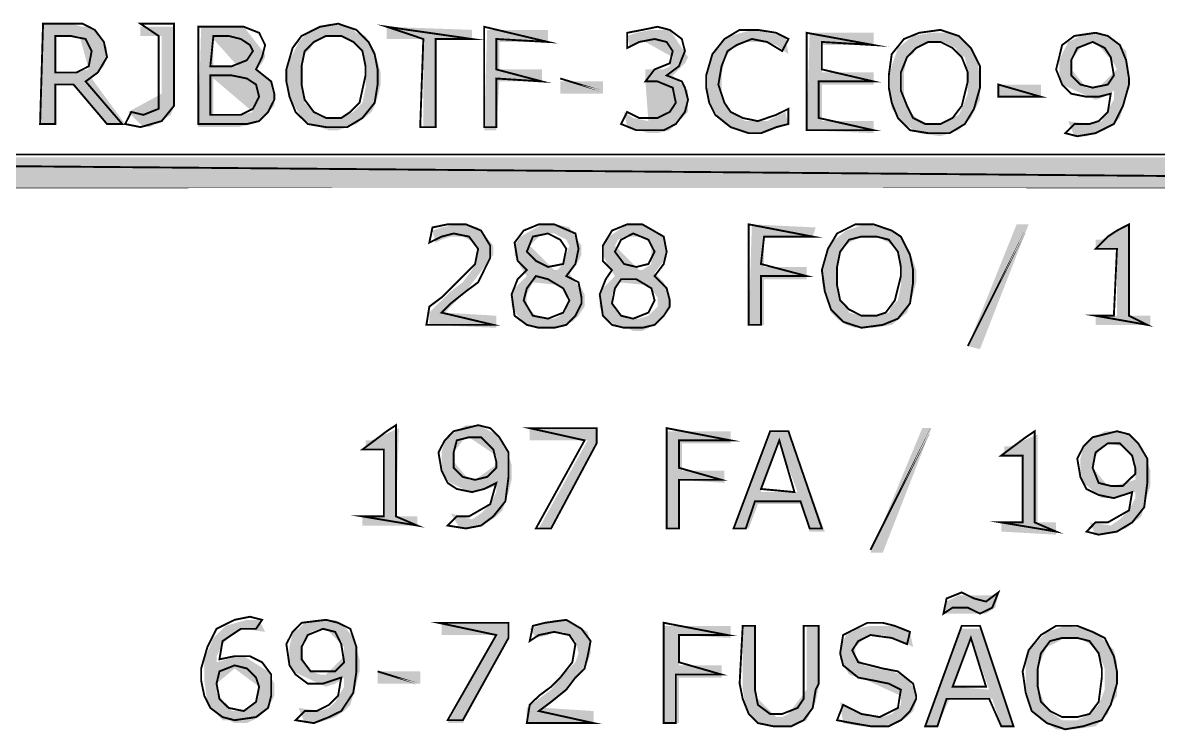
# Model space of a CAD drawing. Header units: millimetres. Extents: x 688550 to 690417, y 7458888 to 7459543.
# Drawn here: x 690161.49 to 690189.15, y 7459316.99 to 7459334.23 of the extents above; entities that cross this region are included whole.
import ezdxf

# ---------------------------------------------------------------- set-up
doc = ezdxf.new("R2010")
doc.units = ezdxf.units.MM
doc.header["$LTSCALE"] = 3
doc.header["$MEASUREMENT"] = 0
doc.layers.add('H', color=7, linetype='Continuous')
doc.layers.add('P', color=7, linetype='Continuous')

msp = doc.modelspace()

# ---------------------------------------------------------------- hatches: boundary and pattern name
at = {"layer": 'H', "linetype": 'Continuous'}
for points in [[(690163.548, 7459331.762), (690162.733, 7459332.724), (690162.288, 7459332.724), (690162.288, 7459333.018), (690162.658, 7459333.018), (690163.103, 7459333.093), (690162.88, 7459333.908), (690162.658, 7459333.908), (690162.288, 7459333.908), (690162.288, 7459333.018), (690162.288, 7459332.724), (690162.288, 7459331.762), (690161.918, 7459331.762), (690161.99, 7459334.206), (690162.658, 7459334.206), (690162.952, 7459334.131), (690163.103, 7459334.131), (690163.325, 7459333.984), (690163.548, 7459333.614), (690163.548, 7459333.392), (690163.472, 7459333.169), (690163.174, 7459332.871), (690163.989, 7459331.762), (690163.548, 7459331.762)], [(690164.434, 7459331.686), (690164.065, 7459332.056), (690164.879, 7459332.501), (690164.879, 7459333.908), (690164.363, 7459333.908), (690164.363, 7459334.131), (690165.178, 7459334.131), (690165.178, 7459332.354), (690165.178, 7459332.203), (690165.102, 7459331.985), (690164.585, 7459331.686), (690164.434, 7459331.686)], [(690166.656, 7459331.686), (690165.77, 7459331.686), (690165.841, 7459334.131), (690166.139, 7459333.833), (690166.139, 7459333.169), (690166.732, 7459333.169), (690166.139, 7459333.833), (690165.841, 7459334.131), (690166.656, 7459334.131), (690166.879, 7459334.131), (690167.399, 7459333.463), (690167.399, 7459333.392), (690167.324, 7459333.24), (690167.177, 7459333.093), (690167.399, 7459332.946), (690167.546, 7459332.799), (690167.622, 7459332.577), (690167.622, 7459332.203), (690167.399, 7459331.985), (690167.101, 7459331.762), (690166.732, 7459331.686), (690166.807, 7459331.985), (690167.101, 7459332.056), (690166.139, 7459332.871), (690166.139, 7459331.985), (690166.807, 7459331.985), (690166.732, 7459331.686), (690166.656, 7459331.686)], [(690168.953, 7459331.611), (690168.731, 7459331.686), (690168.508, 7459331.762), (690168.286, 7459331.909), (690168.067, 7459332.279), (690167.916, 7459332.724), (690167.916, 7459333.093), (690167.992, 7459333.316), (690168.214, 7459333.761), (690168.508, 7459334.055), (690168.953, 7459334.206), (690169.474, 7459334.131), (690169.252, 7459333.908), (690168.882, 7459333.908), (690168.584, 7459333.761), (690168.508, 7459333.614), (690168.361, 7459333.463), (690168.286, 7459333.169), (690168.286, 7459332.648), (690168.361, 7459332.279), (690168.508, 7459332.132), (690168.584, 7459332.056), (690168.882, 7459331.909), (690169.252, 7459331.909), (690169.546, 7459332.056), (690169.621, 7459332.132), (690169.768, 7459332.279), (690169.844, 7459332.648), (690169.844, 7459333.093), (690169.768, 7459333.463), (690169.697, 7459333.614), (690169.546, 7459333.761), (690169.252, 7459333.908), (690169.474, 7459334.131), (690169.621, 7459333.984), (690169.844, 7459333.908), (690170.066, 7459333.539), (690170.213, 7459333.018), (690170.213, 7459332.724), (690170.138, 7459332.426), (690170.066, 7459332.203), (690169.991, 7459332.056), (690169.621, 7459331.762), (690169.176, 7459331.611), (690168.953, 7459331.611)], [(690171.251, 7459331.686), (690171.251, 7459333.833), (690170.36, 7459333.833), (690170.36, 7459334.131), (690172.435, 7459334.055), (690172.435, 7459333.833), (690171.549, 7459333.833), (690171.549, 7459331.686), (690171.251, 7459331.686)], [(690172.733, 7459331.611), (690172.805, 7459334.055), (690174.287, 7459334.055), (690174.287, 7459333.761), (690173.103, 7459333.761), (690173.103, 7459333.093), (690174.14, 7459333.093), (690174.14, 7459332.799), (690173.103, 7459332.799), (690173.027, 7459331.611), (690172.733, 7459331.611)], [(690176.732, 7459331.539), (690176.509, 7459331.611), (690176.215, 7459331.686), (690176.14, 7459332.056), (690176.362, 7459331.909), (690176.732, 7459331.833), (690176.66, 7459332.799), (690176.66, 7459333.093), (690176.954, 7459333.093), (690177.106, 7459333.093), (690177.253, 7459333.169), (690177.324, 7459333.392), (690176.66, 7459333.761), (690176.438, 7459333.761), (690176.287, 7459333.614), (690176.215, 7459333.908), (690176.438, 7459333.984), (690176.807, 7459334.055), (690176.954, 7459334.055), (690177.106, 7459334.055), (690177.253, 7459334.055), (690177.698, 7459333.392), (690177.622, 7459333.24), (690177.475, 7459333.093), (690177.324, 7459332.946), (690177.698, 7459332.577), (690177.698, 7459332.279), (690177.698, 7459332.056), (690177.253, 7459331.611), (690176.954, 7459331.539), (690176.732, 7459331.539)], [(690179.176, 7459331.539), (690178.954, 7459331.611), (690178.584, 7459331.762), (690178.29, 7459332.132), (690178.214, 7459332.354), (690178.139, 7459332.648), (690178.139, 7459332.799), (690178.214, 7459333.24), (690178.29, 7459333.463), (690178.437, 7459333.686), (690178.735, 7459333.908), (690179.252, 7459334.055), (690179.474, 7459334.055), (690179.621, 7459333.984), (690180.067, 7459333.908), (690180.142, 7459333.463), (690179.844, 7459333.686), (690179.474, 7459333.761), (690179.252, 7459333.761), (690179.105, 7459333.761), (690178.954, 7459333.686), (690178.807, 7459333.614), (690178.66, 7459333.463), (690178.584, 7459333.316), (690178.513, 7459332.946), (690178.513, 7459332.648), (690178.513, 7459332.426), (690178.66, 7459332.132), (690178.954, 7459331.909), (690179.105, 7459331.833), (690179.252, 7459331.833), (690179.474, 7459331.833), (690179.621, 7459331.833), (690180.067, 7459332.056), (690180.142, 7459331.762), (690179.55, 7459331.539), (690179.176, 7459331.539)], [(690182.217, 7459331.539), (690180.587, 7459331.611), (690180.659, 7459333.984), (690182.217, 7459333.984), (690182.217, 7459333.686), (690180.957, 7459333.686), (690180.957, 7459333.018), (690182.217, 7459333.018), (690182.217, 7459332.724), (690180.957, 7459332.724), (690180.957, 7459331.833), (690182.217, 7459331.833), (690182.217, 7459331.539)], [(690183.847, 7459331.464), (690183.326, 7459331.539), (690182.956, 7459331.762), (690182.658, 7459332.132), (690182.587, 7459332.648), (690182.587, 7459332.724), (690182.587, 7459332.871), (690182.658, 7459333.169), (690182.734, 7459333.392), (690182.809, 7459333.614), (690183.179, 7459333.908), (690183.624, 7459333.984), (690183.847, 7459333.984), (690183.918, 7459333.761), (690183.548, 7459333.761), (690183.254, 7459333.614), (690183.179, 7459333.463), (690183.032, 7459333.392), (690182.956, 7459333.018), (690182.956, 7459332.501), (690183.032, 7459332.132), (690183.103, 7459332.056), (690183.254, 7459331.909), (690183.548, 7459331.762), (690183.918, 7459331.762), (690184.141, 7459331.909), (690184.288, 7459331.985), (690184.363, 7459332.132), (690184.51, 7459332.501), (690184.51, 7459332.724), (690184.51, 7459333.018), (690184.439, 7459333.392), (690184.288, 7459333.463), (690184.216, 7459333.614), (690183.918, 7459333.761), (690183.847, 7459333.984), (690184.069, 7459333.984), (690184.288, 7459333.908), (690184.439, 7459333.761), (690184.733, 7459333.392), (690184.808, 7459332.871), (690184.808, 7459332.577), (690184.808, 7459332.354), (690184.586, 7459331.909), (690184.288, 7459331.611), (690184.069, 7459331.539), (690183.847, 7459331.464)], [(690187.4, 7459331.464), (690187.253, 7459331.464), (690187.106, 7459331.464), (690186.955, 7459331.833), (690187.475, 7459331.762), (690187.774, 7459331.833), (690187.845, 7459331.985), (690188.068, 7459332.354), (690188.068, 7459332.577), (690187.845, 7459332.426), (690187.622, 7459332.354), (690186.808, 7459332.724), (690186.736, 7459333.018), (690186.736, 7459333.316), (690186.883, 7459333.614), (690186.955, 7459333.761), (690187.106, 7459333.833), (690187.4, 7459333.984), (690187.698, 7459333.984), (690187.622, 7459333.761), (690187.475, 7459333.761), (690187.253, 7459333.614), (690187.03, 7459333.316), (690187.03, 7459333.093), (690187.4, 7459332.648), (690187.475, 7459332.648), (690187.698, 7459332.648), (690188.143, 7459333.093), (690188.068, 7459333.24), (690187.622, 7459333.761), (690187.698, 7459333.984), (690187.845, 7459333.908), (690188.068, 7459333.833), (690188.366, 7459333.539), (690188.437, 7459333.018), (690188.437, 7459332.724), (690188.366, 7459332.426), (690188.215, 7459331.909), (690188.068, 7459331.762), (690187.845, 7459331.611), (690187.622, 7459331.539), (690187.4, 7459331.464)], [(690174.586, 7459332.501), (690174.586, 7459332.799), (690175.623, 7459332.799), (690175.623, 7459332.501), (690174.586, 7459332.501)], [(690185.254, 7459332.426), (690185.254, 7459332.724), (690186.291, 7459332.724), (690186.291, 7459332.426), (690185.254, 7459332.426)], [(690223.852, 7459330.204), (690127.688, 7459330.947), (690223.852, 7459330.947), (690223.852, 7459330.204)], [(690127.688, 7459330.204), (690127.688, 7459330.947), (690223.852, 7459330.204), (690127.688, 7459330.204)], [(690173.027, 7459326.798), (690171.398, 7459326.869), (690171.398, 7459327.167), (690171.62, 7459327.39), (690171.772, 7459327.537), (690171.919, 7459327.684), (690172.213, 7459327.906), (690172.435, 7459328.205), (690172.511, 7459328.352), (690172.586, 7459328.574), (690172.511, 7459328.872), (690172.213, 7459329.019), (690172.066, 7459329.019), (690171.919, 7459329.019), (690171.696, 7459328.944), (690171.549, 7459328.872), (690171.473, 7459329.166), (690171.696, 7459329.242), (690172.066, 7459329.318), (690172.288, 7459329.318), (690172.586, 7459329.242), (690172.956, 7459328.797), (690172.956, 7459328.574), (690172.288, 7459327.684), (690172.141, 7459327.537), (690171.772, 7459327.167), (690173.027, 7459327.092), (690173.027, 7459326.798)], [(690174.065, 7459326.798), (690173.771, 7459326.869), (690173.548, 7459327.092), (690173.401, 7459327.314), (690173.401, 7459327.612), (690173.473, 7459327.759), (690173.771, 7459328.058), (690173.918, 7459327.906), (690173.771, 7459327.612), (690173.771, 7459327.39), (690173.842, 7459327.243), (690173.993, 7459327.092), (690174.14, 7459327.02), (690174.439, 7459327.02), (690174.586, 7459327.092), (690174.808, 7459327.39), (690174.808, 7459327.537), (690174.586, 7459327.835), (690173.918, 7459327.906), (690173.771, 7459328.058), (690173.62, 7459328.28), (690173.473, 7459328.574), (690173.473, 7459328.797), (690173.62, 7459329.019), (690174.14, 7459329.318), (690174.51, 7459329.318), (690174.808, 7459329.242), (690174.955, 7459329.019), (690175.102, 7459328.797), (690175.102, 7459328.574), (690175.031, 7459328.427), (690174.808, 7459328.129), (690174.657, 7459328.352), (690174.808, 7459328.797), (690174.733, 7459328.944), (690174.439, 7459329.095), (690174.216, 7459329.095), (690174.065, 7459329.019), (690173.842, 7459328.797), (690174.439, 7459328.205), (690174.51, 7459328.205), (690174.657, 7459328.352), (690174.808, 7459328.129), (690174.955, 7459327.906), (690175.102, 7459327.759), (690175.178, 7459327.612), (690175.178, 7459327.314), (690175.031, 7459327.092), (690174.88, 7459326.945), (690174.439, 7459326.798), (690174.065, 7459326.798)], [(690176.362, 7459326.722), (690176.215, 7459326.798), (690175.917, 7459326.869), (690175.623, 7459327.092), (690175.547, 7459327.314), (690175.547, 7459327.612), (690175.623, 7459327.759), (690175.917, 7459328.058), (690175.993, 7459327.906), (690175.846, 7459327.612), (690175.846, 7459327.39), (690175.917, 7459327.243), (690176.068, 7459327.092), (690176.287, 7459327.02), (690176.509, 7459327.02), (690176.732, 7459327.092), (690176.954, 7459327.314), (690176.954, 7459327.537), (690176.732, 7459327.835), (690175.993, 7459327.906), (690175.917, 7459328.058), (690175.77, 7459328.28), (690175.623, 7459328.574), (690175.623, 7459328.797), (690175.77, 7459329.019), (690175.993, 7459329.166), (690176.215, 7459329.318), (690176.438, 7459329.318), (690176.585, 7459329.318), (690176.883, 7459329.166), (690177.106, 7459329.019), (690177.177, 7459328.797), (690177.177, 7459328.574), (690177.106, 7459328.427), (690176.883, 7459328.129), (690176.807, 7459328.352), (690176.807, 7459328.872), (690176.509, 7459329.019), (690176.287, 7459329.019), (690176.14, 7459329.019), (690175.993, 7459328.944), (690175.917, 7459328.797), (690176.509, 7459328.205), (690176.585, 7459328.205), (690176.807, 7459328.352), (690176.883, 7459328.129), (690177.106, 7459327.906), (690177.177, 7459327.759), (690177.253, 7459327.612), (690177.253, 7459327.314), (690177.106, 7459327.092), (690176.883, 7459326.869), (690176.585, 7459326.722), (690176.362, 7459326.722)], [(690179.55, 7459326.869), (690179.176, 7459326.869), (690179.252, 7459329.318), (690180.806, 7459329.242), (690180.734, 7459329.019), (690179.55, 7459329.019), (690179.55, 7459328.28), (690180.587, 7459328.28), (690180.587, 7459327.982), (690179.55, 7459327.982), (690179.55, 7459326.869)], [(690181.994, 7459326.798), (690181.772, 7459326.798), (690181.549, 7459326.869), (690181.327, 7459327.02), (690181.18, 7459327.167), (690181.104, 7459327.39), (690180.957, 7459327.906), (690180.957, 7459328.205), (690181.028, 7459328.427), (690181.104, 7459328.721), (690181.18, 7459328.872), (690181.549, 7459329.166), (690181.994, 7459329.318), (690182.511, 7459329.242), (690182.658, 7459329.166), (690182.587, 7459328.872), (690182.288, 7459329.019), (690181.919, 7459329.019), (690181.621, 7459328.872), (690181.549, 7459328.797), (690181.402, 7459328.65), (690181.327, 7459328.28), (690181.327, 7459327.835), (690181.402, 7459327.465), (690181.549, 7459327.314), (690181.621, 7459327.167), (690181.919, 7459327.092), (690182.288, 7459327.092), (690182.587, 7459327.167), (690182.658, 7459327.314), (690182.809, 7459327.465), (690182.881, 7459327.835), (690182.881, 7459328.058), (690182.881, 7459328.28), (690182.809, 7459328.65), (690182.587, 7459328.872), (690182.658, 7459329.166), (690182.881, 7459329.019), (690183.103, 7459328.65), (690183.179, 7459328.427), (690183.254, 7459328.205), (690183.254, 7459327.906), (690183.179, 7459327.612), (690183.103, 7459327.39), (690183.032, 7459327.167), (690182.658, 7459326.869), (690182.217, 7459326.798), (690181.994, 7459326.798)], [(690184.808, 7459326.277), (690184.51, 7459326.352), (690185.699, 7459329.318), (690185.993, 7459329.318), (690184.808, 7459326.277)], [(690188.958, 7459326.869), (690187.622, 7459326.869), (690187.622, 7459327.092), (690188.143, 7459327.092), (690188.143, 7459328.721), (690187.622, 7459328.721), (690187.622, 7459328.944), (690187.774, 7459328.944), (690188.437, 7459329.318), (690188.437, 7459327.092), (690188.958, 7459327.092), (690188.958, 7459326.869)], [(690171.104, 7459321.98), (690169.768, 7459321.98), (690169.768, 7459322.203), (690170.289, 7459322.203), (690170.289, 7459323.832), (690169.844, 7459323.832), (690169.844, 7459324.055), (690169.991, 7459324.055), (690170.659, 7459324.353), (690170.583, 7459322.203), (690171.104, 7459322.203), (690171.104, 7459321.98)], [(690172.141, 7459321.909), (690171.919, 7459322.278), (690172.435, 7459322.131), (690172.658, 7459322.278), (690172.88, 7459322.501), (690173.027, 7459322.795), (690173.027, 7459322.946), (690172.805, 7459322.871), (690172.364, 7459322.795), (690171.772, 7459323.093), (690171.696, 7459323.463), (690171.696, 7459323.761), (690171.772, 7459324.055), (690171.919, 7459324.202), (690172.066, 7459324.278), (690172.288, 7459324.425), (690172.364, 7459324.131), (690172.213, 7459324.055), (690171.99, 7459323.761), (690171.99, 7459323.538), (690172.364, 7459323.093), (690172.511, 7459323.093), (690173.027, 7459323.463), (690173.027, 7459323.685), (690172.364, 7459324.131), (690172.288, 7459324.425), (690172.586, 7459324.425), (690172.733, 7459324.353), (690172.88, 7459324.278), (690173.027, 7459324.202), (690173.25, 7459323.908), (690173.401, 7459323.463), (690173.401, 7459323.093), (690173.326, 7459322.795), (690173.179, 7459322.35), (690173.027, 7459322.203), (690172.805, 7459322.056), (690172.288, 7459321.909), (690172.141, 7459321.909)], [(690174.065, 7459321.909), (690175.253, 7459324.055), (690173.842, 7459324.055), (690173.842, 7459324.353), (690175.472, 7459324.353), (690175.472, 7459323.984), (690174.363, 7459321.909), (690174.065, 7459321.909)], [(690177.177, 7459321.909), (690177.177, 7459324.278), (690178.735, 7459324.278), (690178.735, 7459323.984), (690177.547, 7459323.984), (690177.547, 7459323.316), (690178.584, 7459323.316), (690178.584, 7459323.018), (690177.475, 7459323.093), (690177.475, 7459321.909), (690177.177, 7459321.909)], [(690180.659, 7459321.833), (690180.436, 7459322.501), (690180.365, 7459322.795), (690179.92, 7459323.984), (690179.474, 7459322.795), (690180.365, 7459322.795), (690180.436, 7459322.501), (690179.399, 7459322.501), (690179.176, 7459321.909), (690178.807, 7459321.909), (690179.697, 7459324.278), (690180.142, 7459324.278), (690181.028, 7459321.833), (690180.659, 7459321.833)], [(690182.141, 7459321.317), (690183.401, 7459324.353), (690183.624, 7459324.353), (690182.44, 7459321.317), (690182.141, 7459321.317)], [(690186.661, 7459321.758), (690185.325, 7459321.833), (690185.325, 7459322.056), (690185.846, 7459322.056), (690185.846, 7459323.685), (690185.401, 7459323.685), (690185.401, 7459323.908), (690185.548, 7459323.908), (690186.215, 7459324.202), (690186.215, 7459322.056), (690186.661, 7459322.056), (690186.661, 7459321.758)], [(690187.622, 7459321.758), (690187.475, 7459322.056), (690187.992, 7459321.98), (690188.215, 7459322.131), (690188.437, 7459322.35), (690188.588, 7459322.648), (690188.588, 7459322.795), (690188.588, 7459323.093), (690188.588, 7459323.316), (690188.588, 7459323.538), (690188.29, 7459323.908), (690187.921, 7459323.984), (690187.774, 7459323.908), (690187.551, 7459323.538), (690187.551, 7459323.387), (690187.921, 7459322.946), (690188.068, 7459322.946), (690188.588, 7459323.093), (690188.588, 7459322.795), (690188.068, 7459322.648), (690187.921, 7459322.648), (690187.774, 7459322.648), (690187.328, 7459323.018), (690187.253, 7459323.316), (690187.253, 7459323.61), (690187.328, 7459323.908), (690187.475, 7459324.055), (690187.622, 7459324.131), (690187.845, 7459324.278), (690188.143, 7459324.278), (690188.29, 7459324.202), (690188.437, 7459324.202), (690188.588, 7459324.055), (690188.807, 7459323.761), (690188.958, 7459323.316), (690188.958, 7459323.093), (690188.958, 7459322.946), (690188.882, 7459322.724), (690188.735, 7459322.203), (690188.366, 7459321.909), (690187.845, 7459321.758), (690187.622, 7459321.758)], [(690183.918, 7459319.834), (690183.994, 7459320.128), (690184.141, 7459320.204), (690184.288, 7459320.279), (690185.254, 7459320.279), (690185.178, 7459319.981), (690184.955, 7459319.834), (690184.141, 7459319.834), (690183.918, 7459319.834)], [(690166.656, 7459317.167), (690166.509, 7459317.238), (690166.362, 7459317.238), (690166.215, 7459317.39), (690166.139, 7459317.461), (690165.992, 7459317.684), (690165.917, 7459318.204), (690165.917, 7459318.498), (690165.917, 7459318.721), (690166.139, 7459319.242), (690166.438, 7459319.536), (690166.954, 7459319.683), (690167.252, 7459319.683), (690167.399, 7459319.389), (690166.879, 7459319.464), (690166.585, 7459319.313), (690166.362, 7459319.091), (690166.215, 7459318.797), (690166.215, 7459318.65), (690166.732, 7459318.797), (690166.879, 7459318.797), (690167.471, 7459318.427), (690167.546, 7459318.276), (690167.622, 7459318.129), (690167.622, 7459317.831), (690167.471, 7459317.537), (690167.252, 7459317.314), (690166.954, 7459317.167), (690166.879, 7459317.461), (690167.03, 7459317.537), (690167.177, 7459317.684), (690167.252, 7459317.906), (690167.252, 7459318.053), (690166.656, 7459318.498), (690166.215, 7459318.129), (690166.215, 7459317.906), (690166.585, 7459317.461), (690166.732, 7459317.461), (690166.879, 7459317.461), (690166.954, 7459317.167), (690166.656, 7459317.167)], [(690168.659, 7459317.167), (690168.508, 7459317.167), (690168.361, 7459317.167), (690168.214, 7459317.537), (690168.731, 7459317.461), (690168.953, 7459317.537), (690169.105, 7459317.684), (690169.323, 7459318.053), (690169.323, 7459318.276), (690169.105, 7459318.129), (690168.882, 7459318.053), (690168.067, 7459318.427), (690167.992, 7459318.721), (690167.992, 7459319.019), (690168.067, 7459319.389), (690168.214, 7459319.464), (690168.361, 7459319.611), (690168.659, 7459319.683), (690168.806, 7459319.683), (690168.882, 7459319.464), (690168.731, 7459319.464), (690168.508, 7459319.389), (690168.286, 7459319.019), (690168.286, 7459318.797), (690168.508, 7459318.427), (690168.731, 7459318.351), (690168.882, 7459318.351), (690169.323, 7459318.797), (690169.323, 7459319.019), (690169.252, 7459319.091), (690168.882, 7459319.464), (690168.806, 7459319.683), (690169.105, 7459319.683), (690169.323, 7459319.536), (690169.546, 7459319.242), (690169.697, 7459318.721), (690169.697, 7459318.427), (690169.621, 7459318.129), (690169.474, 7459317.612), (690169.323, 7459317.461), (690169.105, 7459317.314), (690168.882, 7459317.238), (690168.659, 7459317.167)], [(690171.843, 7459317.167), (690173.027, 7459319.313), (690171.696, 7459319.313), (690171.696, 7459319.611), (690173.326, 7459319.611), (690173.326, 7459319.242), (690172.213, 7459317.167), (690171.843, 7459317.167)], [(690175.4, 7459317.167), (690173.771, 7459317.167), (690173.771, 7459317.537), (690174.065, 7459317.759), (690174.363, 7459317.982), (690174.586, 7459318.276), (690174.808, 7459318.498), (690174.955, 7459318.65), (690175.031, 7459318.868), (690174.955, 7459319.166), (690174.657, 7459319.389), (690174.439, 7459319.389), (690174.287, 7459319.313), (690173.993, 7459319.242), (690173.842, 7459319.464), (690174.065, 7459319.536), (690174.439, 7459319.683), (690174.733, 7459319.683), (690175.031, 7459319.536), (690175.253, 7459319.389), (690175.325, 7459319.091), (690175.325, 7459318.868), (690175.253, 7459318.65), (690174.733, 7459317.982), (690174.586, 7459317.831), (690174.216, 7459317.537), (690175.4, 7459317.461), (690175.4, 7459317.167)], [(690177.106, 7459317.167), (690177.106, 7459319.536), (690178.735, 7459319.536), (690178.735, 7459319.242), (690177.475, 7459319.313), (690177.475, 7459318.574), (690178.513, 7459318.574), (690178.513, 7459318.276), (690177.475, 7459318.276), (690177.475, 7459317.167), (690177.106, 7459317.167)], [(690179.844, 7459317.091), (690179.621, 7459317.091), (690179.327, 7459317.238), (690179.105, 7459317.537), (690179.029, 7459317.982), (690179.029, 7459319.536), (690179.327, 7459319.536), (690179.327, 7459318.053), (690179.327, 7459317.831), (690179.844, 7459317.314), (690179.991, 7459317.314), (690180.142, 7459317.39), (690180.587, 7459317.982), (690180.587, 7459319.536), (690180.881, 7459319.536), (690180.881, 7459318.053), (690180.806, 7459317.684), (690180.659, 7459317.39), (690180.587, 7459317.238), (690180.436, 7459317.167), (690180.067, 7459317.091), (690179.844, 7459317.091)], [(690182.141, 7459317.091), (690181.919, 7459317.091), (690181.474, 7459317.167), (690181.402, 7459317.684), (690181.696, 7459317.461), (690182.141, 7459317.314), (690182.44, 7459317.314), (690182.658, 7459317.39), (690182.881, 7459317.612), (690182.881, 7459317.831), (690182.066, 7459318.204), (690181.843, 7459318.276), (690181.621, 7459318.351), (690181.402, 7459318.721), (690181.402, 7459319.019), (690181.549, 7459319.313), (690181.696, 7459319.389), (690181.772, 7459319.464), (690182.141, 7459319.536), (690182.44, 7459319.536), (690182.658, 7459319.536), (690183.103, 7459319.389), (690183.179, 7459319.019), (690182.881, 7459319.166), (690182.44, 7459319.313), (690182.217, 7459319.313), (690181.994, 7459319.242), (690181.772, 7459319.019), (690181.772, 7459318.797), (690181.994, 7459318.574), (690182.288, 7459318.498), (690182.658, 7459318.427), (690182.881, 7459318.351), (690183.032, 7459318.276), (690183.254, 7459317.906), (690183.254, 7459317.684), (690183.179, 7459317.461), (690183.032, 7459317.314), (690182.809, 7459317.167), (690182.364, 7459317.091), (690182.141, 7459317.091)], [(690185.623, 7459317.091), (690185.325, 7459317.091), (690185.107, 7459317.759), (690185.031, 7459317.982), (690184.586, 7459319.242), (690184.141, 7459318.053), (690185.031, 7459317.982), (690185.107, 7459317.759), (690184.069, 7459317.759), (690183.771, 7459317.091), (690183.473, 7459317.091), (690184.363, 7459319.464), (690184.808, 7459319.464), (690185.623, 7459317.091)], [(690186.883, 7459317.016), (690186.661, 7459317.016), (690186.438, 7459317.167), (690186.291, 7459317.238), (690186.14, 7459317.39), (690185.993, 7459317.612), (690185.921, 7459318.129), (690185.921, 7459318.427), (690185.921, 7459318.65), (690185.993, 7459318.944), (690186.14, 7459319.091), (690186.438, 7459319.389), (690186.883, 7459319.536), (690187.4, 7459319.464), (690187.622, 7459319.389), (690187.475, 7459319.091), (690187.253, 7459319.242), (690186.883, 7459319.242), (690186.585, 7459319.091), (690186.438, 7459319.019), (690186.362, 7459318.868), (690186.215, 7459318.498), (690186.215, 7459318.053), (690186.362, 7459317.684), (690186.438, 7459317.537), (690186.585, 7459317.39), (690186.808, 7459317.238), (690187.177, 7459317.238), (690187.475, 7459317.39), (690187.622, 7459317.537), (690187.698, 7459317.612), (690187.845, 7459317.982), (690187.845, 7459318.276), (690187.845, 7459318.498), (690187.698, 7459318.868), (690187.475, 7459319.091), (690187.622, 7459319.389), (690187.774, 7459319.242), (690188.068, 7459318.944), (690188.143, 7459318.65), (690188.143, 7459318.427), (690188.143, 7459318.053), (690188.143, 7459317.831), (690187.992, 7459317.612), (690187.921, 7459317.39), (690187.622, 7459317.091), (690187.106, 7459317.016), (690186.883, 7459317.016)], [(690171.175, 7459318.129), (690170.138, 7459318.129), (690170.138, 7459318.427), (690171.175, 7459318.427), (690171.175, 7459318.129)]]:
    msp.add_hatch(color=256, dxfattribs=at).paths.add_polyline_path(points)

# ---------------------------------------------------------------- linework, layer by layer
at = {"layer": 'P', "const_width": 0.0462}
for points in [[(690163.918, 7459331.762), (690163.027, 7459332.799), (690163.325, 7459333.018), (690163.548, 7459333.392), (690163.472, 7459333.761), (690163.25, 7459334.055), (690162.952, 7459334.206), (690162.658, 7459334.206), (690161.99, 7459334.206), (690161.918, 7459331.762), (690162.288, 7459331.762), (690162.288, 7459332.724), (690162.733, 7459332.724), (690163.548, 7459331.762), (690163.918, 7459331.762), (690163.918, 7459331.762)], [(690165.178, 7459332.354), (690165.178, 7459334.206), (690164.363, 7459334.206), (690164.804, 7459333.908), (690164.804, 7459332.501), (690164.804, 7459332.132), (690164.434, 7459331.985), (690164.14, 7459332.056), (690163.989, 7459331.762), (690164.363, 7459331.686), (690164.879, 7459331.833), (690165.178, 7459332.203), (690165.178, 7459332.354), (690165.178, 7459332.354)], [(690167.622, 7459332.501), (690167.546, 7459332.799), (690167.177, 7459333.093), (690167.324, 7459333.392), (690167.399, 7459333.686), (690167.252, 7459333.984), (690166.879, 7459334.131), (690166.509, 7459334.131), (690165.77, 7459334.131), (690165.77, 7459331.762), (690166.656, 7459331.762), (690166.954, 7459331.762), (690167.252, 7459331.833), (690167.471, 7459332.056), (690167.622, 7459332.354), (690167.622, 7459332.501), (690167.622, 7459332.501)], [(690169.844, 7459333.833), (690169.621, 7459334.055), (690169.176, 7459334.206), (690168.731, 7459334.131), (690168.286, 7459333.908), (690168.067, 7459333.614), (690167.916, 7459333.093), (690167.916, 7459332.799), (690167.992, 7459332.426), (690168.139, 7459332.056), (690168.437, 7459331.762), (690168.882, 7459331.686), (690169.399, 7459331.686), (690169.768, 7459331.909), (690170.066, 7459332.279), (690170.138, 7459332.724), (690170.138, 7459333.093), (690170.066, 7459333.463), (690169.919, 7459333.761), (690169.844, 7459333.833), (690169.844, 7459333.833)], [(690172.435, 7459333.833), (690170.36, 7459334.131), (690171.251, 7459333.833), (690171.175, 7459331.686), (690171.549, 7459331.686), (690171.549, 7459333.833), (690172.435, 7459333.833), (690172.435, 7459333.833)], [(690174.287, 7459333.761), (690172.733, 7459334.131), (690172.733, 7459331.686), (690173.027, 7459331.686), (690173.027, 7459332.871), (690174.14, 7459332.799), (690173.027, 7459333.093), (690173.027, 7459333.833), (690174.287, 7459333.761), (690174.287, 7459333.761)], [(690177.547, 7459332.799), (690177.177, 7459332.946), (690177.475, 7459333.169), (690177.622, 7459333.539), (690177.547, 7459333.833), (690177.253, 7459334.055), (690176.954, 7459334.131), (690176.585, 7459334.055), (690176.215, 7459333.984), (690176.215, 7459333.614), (690176.509, 7459333.761), (690176.883, 7459333.833), (690177.177, 7459333.761), (690177.324, 7459333.539), (690177.253, 7459333.24), (690176.883, 7459333.093), (690176.66, 7459332.799), (690176.954, 7459332.799), (690177.324, 7459332.648), (690177.4, 7459332.279), (690177.253, 7459332.056), (690176.954, 7459331.909), (690176.509, 7459331.909), (690176.215, 7459332.056), (690176.068, 7459331.762), (690176.438, 7459331.611), (690176.732, 7459331.611), (690177.106, 7459331.611), (690177.4, 7459331.762), (690177.622, 7459332.056), (690177.698, 7459332.354), (690177.622, 7459332.648), (690177.547, 7459332.799), (690177.547, 7459332.799)], [(690163.174, 7459333.539), (690163.103, 7459333.169), (690162.805, 7459333.018), (690162.288, 7459333.018), (690162.288, 7459333.908), (690162.658, 7459333.908), (690163.027, 7459333.833), (690163.174, 7459333.539), (690163.174, 7459333.539), (690163.174, 7459333.539)], [(690167.101, 7459333.539), (690166.954, 7459333.316), (690166.585, 7459333.169), (690166.064, 7459333.169), (690166.139, 7459333.908), (690166.509, 7459333.908), (690166.807, 7459333.833), (690167.03, 7459333.686), (690167.101, 7459333.539), (690167.101, 7459333.539)], [(690169.844, 7459332.946), (690169.697, 7459332.279), (690169.474, 7459332.056), (690169.252, 7459331.909), (690168.882, 7459331.909), (690168.584, 7459332.056), (690168.361, 7459332.354), (690168.286, 7459332.724), (690168.286, 7459333.169), (690168.361, 7459333.539), (690168.584, 7459333.761), (690168.882, 7459333.908), (690169.252, 7459333.908), (690169.546, 7459333.761), (690169.768, 7459333.539), (690169.844, 7459333.169), (690169.844, 7459332.946), (690169.844, 7459332.946)], [(690180.142, 7459331.762), (690180.142, 7459332.132), (690179.844, 7459331.985), (690179.399, 7459331.833), (690179.029, 7459331.909), (690178.735, 7459332.056), (690178.584, 7459332.279), (690178.437, 7459332.724), (690178.513, 7459333.169), (690178.66, 7459333.539), (690178.882, 7459333.686), (690179.252, 7459333.833), (690179.621, 7459333.761), (690179.991, 7459333.539), (690180.142, 7459333.833), (690179.844, 7459333.984), (690179.399, 7459334.055), (690178.954, 7459334.055), (690178.584, 7459333.833), (690178.29, 7459333.463), (690178.139, 7459332.946), (690178.139, 7459332.648), (690178.214, 7459332.279), (690178.361, 7459331.985), (690178.735, 7459331.686), (690179.176, 7459331.539), (690179.474, 7459331.539), (690179.844, 7459331.686), (690180.142, 7459331.762), (690180.142, 7459331.762)], [(690182.217, 7459331.611), (690180.881, 7459331.909), (690180.881, 7459332.799), (690182.217, 7459332.799), (690180.957, 7459333.093), (690180.957, 7459333.761), (690182.217, 7459333.686), (690180.587, 7459333.984), (690180.587, 7459331.611), (690182.217, 7459331.611), (690182.217, 7459331.611)], [(690184.51, 7459333.686), (690184.288, 7459333.908), (690183.847, 7459334.055), (690183.326, 7459333.984), (690182.956, 7459333.833), (690182.658, 7459333.463), (690182.587, 7459332.946), (690182.587, 7459332.648), (690182.658, 7459332.279), (690182.809, 7459331.909), (690183.103, 7459331.611), (690183.548, 7459331.539), (690184.069, 7459331.539), (690184.439, 7459331.762), (690184.661, 7459332.132), (690184.808, 7459332.648), (690184.808, 7459333.169), (690184.586, 7459333.614), (690184.51, 7459333.686), (690184.51, 7459333.686)], [(690188.437, 7459332.871), (690188.366, 7459333.316), (690188.215, 7459333.686), (690187.921, 7459333.908), (690187.622, 7459333.984), (690187.106, 7459333.908), (690186.808, 7459333.686), (690186.736, 7459333.392), (690186.661, 7459333.093), (690186.808, 7459332.724), (690187.03, 7459332.501), (690187.4, 7459332.426), (690187.698, 7459332.426), (690187.992, 7459332.501), (690187.921, 7459332.056), (690187.698, 7459331.833), (690187.475, 7459331.762), (690187.106, 7459331.762), (690186.883, 7459331.539), (690187.177, 7459331.464), (690187.622, 7459331.539), (690188.068, 7459331.762), (690188.29, 7459332.203), (690188.437, 7459332.724), (690188.437, 7459332.871), (690188.437, 7459332.871)], [(690184.51, 7459332.799), (690184.363, 7459332.203), (690184.141, 7459331.909), (690183.847, 7459331.762), (690183.473, 7459331.762), (690183.179, 7459331.909), (690183.032, 7459332.203), (690182.881, 7459332.577), (690182.881, 7459333.018), (690183.032, 7459333.392), (690183.254, 7459333.614), (690183.548, 7459333.761), (690183.847, 7459333.761), (690184.141, 7459333.614), (690184.363, 7459333.392), (690184.51, 7459333.018), (690184.51, 7459332.799), (690184.51, 7459332.799)], [(690188.068, 7459332.946), (690187.921, 7459332.724), (690187.551, 7459332.648), (690187.253, 7459332.724), (690187.03, 7459332.946), (690187.03, 7459333.316), (690187.177, 7459333.614), (690187.551, 7459333.761), (690187.845, 7459333.614), (690187.992, 7459333.392), (690188.068, 7459332.946), (690188.068, 7459332.946)], [(690167.252, 7459332.426), (690167.101, 7459332.132), (690166.807, 7459331.985), (690166.064, 7459331.985), (690166.064, 7459332.946), (690166.585, 7459332.946), (690166.954, 7459332.871), (690167.177, 7459332.724), (690167.252, 7459332.426), (690167.252, 7459332.426)], [(690175.547, 7459332.577), (690174.586, 7459332.871), (690175.547, 7459332.577), (690175.547, 7459332.577)], [(690186.291, 7459332.426), (690185.254, 7459332.724), (690185.254, 7459332.426), (690186.291, 7459332.426), (690186.291, 7459332.426)], [(690223.852, 7459330.204), (690223.852, 7459331.019), (690127.617, 7459331.019), (690223.852, 7459330.204), (690223.852, 7459330.204)], [(690223.852, 7459330.204), (690127.617, 7459331.019), (690127.617, 7459330.204), (690223.852, 7459330.204), (690223.852, 7459330.204)], [(690172.956, 7459326.869), (690171.696, 7459327.167), (690171.919, 7459327.39), (690172.288, 7459327.684), (690172.586, 7459327.906), (690172.733, 7459328.205), (690172.88, 7459328.499), (690172.88, 7459328.797), (690172.658, 7459329.166), (690172.288, 7459329.318), (690171.843, 7459329.318), (690171.473, 7459329.242), (690171.398, 7459328.872), (690171.696, 7459329.019), (690171.99, 7459329.095), (690172.364, 7459329.019), (690172.586, 7459328.721), (690172.511, 7459328.352), (690172.141, 7459327.982), (690171.919, 7459327.759), (690171.696, 7459327.537), (690171.398, 7459327.314), (690171.326, 7459326.869), (690172.956, 7459326.869), (690172.956, 7459326.869)], [(690175.102, 7459327.537), (690175.031, 7459327.906), (690174.733, 7459328.058), (690174.955, 7459328.352), (690175.031, 7459328.721), (690174.955, 7459329.095), (690174.439, 7459329.318), (690174.065, 7459329.318), (690173.695, 7459329.166), (690173.473, 7459328.872), (690173.548, 7459328.427), (690173.771, 7459328.205), (690173.548, 7459327.982), (690173.401, 7459327.612), (690173.473, 7459327.092), (690173.771, 7459326.869), (690174.065, 7459326.798), (690174.439, 7459326.798), (690174.733, 7459326.869), (690174.955, 7459327.092), (690175.102, 7459327.39), (690175.102, 7459327.537), (690175.102, 7459327.537)], [(690177.253, 7459327.465), (690177.177, 7459327.759), (690176.883, 7459328.058), (690177.106, 7459328.352), (690177.177, 7459328.65), (690177.106, 7459329.019), (690176.585, 7459329.318), (690176.215, 7459329.318), (690175.846, 7459329.166), (690175.623, 7459328.797), (690175.623, 7459328.427), (690175.846, 7459328.205), (690175.694, 7459327.982), (690175.547, 7459327.612), (690175.623, 7459327.092), (690175.846, 7459326.869), (690176.14, 7459326.798), (690176.585, 7459326.798), (690176.883, 7459326.869), (690177.106, 7459327.092), (690177.253, 7459327.314), (690177.253, 7459327.465), (690177.253, 7459327.465)], [(690180.734, 7459329.019), (690179.176, 7459329.318), (690179.176, 7459326.869), (690179.474, 7459326.869), (690179.474, 7459328.058), (690180.587, 7459328.058), (690179.474, 7459328.352), (690179.55, 7459329.019), (690180.734, 7459329.019), (690180.734, 7459329.019)], [(690182.881, 7459329.019), (690182.658, 7459329.166), (690182.217, 7459329.318), (690181.772, 7459329.318), (690181.327, 7459329.095), (690181.104, 7459328.721), (690180.957, 7459328.205), (690181.028, 7459327.684), (690181.18, 7459327.243), (690181.474, 7459326.945), (690181.919, 7459326.798), (690182.44, 7459326.869), (690182.809, 7459327.02), (690183.103, 7459327.39), (690183.179, 7459327.906), (690183.179, 7459328.205), (690183.103, 7459328.574), (690182.956, 7459328.872), (690182.881, 7459329.019), (690182.881, 7459329.019)], [(690185.993, 7459329.318), (690184.51, 7459326.352), (690185.993, 7459329.318), (690185.993, 7459329.318)], [(690188.882, 7459326.869), (690188.437, 7459327.092), (690188.437, 7459329.318), (690188.143, 7459329.166), (690187.921, 7459329.019), (690187.622, 7459328.721), (690188.143, 7459328.721), (690188.068, 7459327.092), (690187.622, 7459327.092), (690188.882, 7459326.869), (690188.882, 7459326.869)], [(690174.733, 7459328.721), (690174.657, 7459328.352), (690174.287, 7459328.28), (690173.993, 7459328.427), (690173.771, 7459328.65), (690173.918, 7459329.019), (690174.287, 7459329.095), (690174.586, 7459328.944), (690174.733, 7459328.721), (690174.733, 7459328.721)], [(690176.883, 7459328.65), (690176.732, 7459328.352), (690176.438, 7459328.28), (690176.14, 7459328.352), (690175.917, 7459328.65), (690176.068, 7459328.944), (690176.362, 7459329.095), (690176.732, 7459328.944), (690176.883, 7459328.65), (690176.883, 7459328.65)], [(690182.881, 7459328.058), (690182.734, 7459327.465), (690182.511, 7459327.167), (690182.288, 7459327.092), (690181.919, 7459327.092), (690181.621, 7459327.243), (690181.402, 7459327.465), (690181.327, 7459327.835), (690181.327, 7459328.28), (690181.402, 7459328.65), (690181.621, 7459328.944), (690181.919, 7459329.019), (690182.288, 7459329.019), (690182.587, 7459328.944), (690182.809, 7459328.65), (690182.881, 7459328.28), (690182.881, 7459328.058), (690182.881, 7459328.058)], [(690174.808, 7459327.465), (690174.657, 7459327.167), (690174.287, 7459327.02), (690173.918, 7459327.092), (690173.695, 7459327.465), (690173.771, 7459327.759), (690173.993, 7459328.058), (690174.287, 7459327.982), (690174.657, 7459327.759), (690174.808, 7459327.465), (690174.808, 7459327.465)], [(690176.883, 7459327.465), (690176.732, 7459327.167), (690176.362, 7459327.02), (690176.068, 7459327.092), (690175.846, 7459327.39), (690175.917, 7459327.759), (690176.068, 7459327.982), (690176.438, 7459327.982), (690176.807, 7459327.759), (690176.883, 7459327.465), (690176.883, 7459327.465)], [(690171.104, 7459321.98), (690170.583, 7459322.203), (690170.583, 7459324.425), (690170.36, 7459324.278), (690170.066, 7459324.055), (690169.768, 7459323.832), (690170.289, 7459323.832), (690170.289, 7459322.203), (690169.768, 7459322.203), (690171.104, 7459321.98), (690171.104, 7459321.98)], [(690173.326, 7459323.316), (690173.326, 7459323.761), (690173.103, 7459324.131), (690172.88, 7459324.353), (690172.586, 7459324.425), (690171.99, 7459324.278), (690171.772, 7459324.055), (690171.62, 7459323.761), (690171.696, 7459323.316), (690171.843, 7459323.018), (690172.066, 7459322.871), (690172.435, 7459322.795), (690172.733, 7459322.871), (690173.027, 7459323.018), (690172.88, 7459322.501), (690172.364, 7459322.203), (690172.066, 7459322.203), (690171.843, 7459321.98), (690172.288, 7459321.909), (690172.658, 7459321.98), (690172.956, 7459322.203), (690173.25, 7459322.572), (690173.326, 7459323.165), (690173.326, 7459323.316), (690173.326, 7459323.316)], [(690173.027, 7459323.387), (690172.805, 7459323.165), (690172.511, 7459323.093), (690172.213, 7459323.165), (690171.99, 7459323.387), (690171.99, 7459323.761), (690172.066, 7459324.055), (690172.364, 7459324.131), (690172.658, 7459324.131), (690172.956, 7459323.832), (690173.027, 7459323.538), (690173.027, 7459323.387), (690173.027, 7459323.387)], [(690175.472, 7459323.984), (690175.472, 7459324.353), (690173.842, 7459324.353), (690175.178, 7459324.055), (690173.993, 7459321.909), (690174.363, 7459321.909), (690175.472, 7459323.984), (690175.472, 7459323.984)], [(690178.735, 7459324.055), (690177.177, 7459324.353), (690177.177, 7459321.909), (690177.475, 7459321.909), (690177.475, 7459323.093), (690178.513, 7459323.093), (690177.475, 7459323.387), (690177.475, 7459324.055), (690178.735, 7459324.055), (690178.735, 7459324.055)], [(690180.957, 7459321.909), (690180.142, 7459324.278), (690179.697, 7459324.278), (690178.807, 7459321.909), (690179.105, 7459321.909), (690179.327, 7459322.572), (690180.436, 7459322.572), (690180.659, 7459321.909), (690180.957, 7459321.909), (690180.957, 7459321.909)], [(690183.624, 7459324.353), (690182.141, 7459321.388), (690183.624, 7459324.353), (690183.624, 7459324.353)], [(690186.661, 7459321.833), (690186.14, 7459322.056), (690186.14, 7459324.278), (690185.921, 7459324.131), (690185.623, 7459323.908), (690185.325, 7459323.685), (690185.846, 7459323.685), (690185.846, 7459322.056), (690185.325, 7459322.056), (690186.661, 7459321.833), (690186.661, 7459321.833)], [(690188.882, 7459323.165), (690188.882, 7459323.61), (690188.66, 7459323.984), (690188.437, 7459324.202), (690188.143, 7459324.278), (690187.551, 7459324.131), (690187.328, 7459323.908), (690187.177, 7459323.61), (690187.253, 7459323.165), (690187.4, 7459322.871), (690187.698, 7459322.724), (690188.068, 7459322.648), (690188.513, 7459322.795), (690188.437, 7459322.35), (690187.921, 7459322.056), (690187.622, 7459322.056), (690187.4, 7459321.833), (690187.698, 7459321.758), (690188.143, 7459321.833), (690188.513, 7459322.056), (690188.807, 7459322.425), (690188.882, 7459323.018), (690188.882, 7459323.165), (690188.882, 7459323.165)], [(690180.289, 7459322.795), (690179.474, 7459322.871), (690179.92, 7459324.055), (690180.289, 7459322.795), (690180.289, 7459322.795)], [(690188.588, 7459323.24), (690188.29, 7459322.946), (690187.992, 7459322.946), (690187.698, 7459323.018), (690187.551, 7459323.387), (690187.622, 7459323.761), (690187.921, 7459323.984), (690188.215, 7459323.984), (690188.513, 7459323.685), (690188.588, 7459323.387), (690188.588, 7459323.24), (690188.588, 7459323.24)], [(690185.254, 7459320.351), (690184.955, 7459320.128), (690184.661, 7459320.204), (690184.363, 7459320.351), (690183.994, 7459320.204), (690183.918, 7459319.834), (690184.141, 7459319.981), (690184.51, 7459319.981), (690184.808, 7459319.834), (690185.107, 7459319.981), (690185.254, 7459320.351), (690185.254, 7459320.351)], [(690167.546, 7459318.053), (690167.546, 7459318.351), (690167.324, 7459318.65), (690167.03, 7459318.797), (690166.656, 7459318.797), (690166.286, 7459318.721), (690166.362, 7459319.166), (690166.807, 7459319.464), (690167.177, 7459319.464), (690167.324, 7459319.683), (690167.03, 7459319.758), (690166.656, 7459319.683), (690166.215, 7459319.464), (690165.992, 7459319.019), (690165.841, 7459318.498), (690165.841, 7459318.204), (690165.917, 7459317.831), (690166.064, 7459317.537), (690166.362, 7459317.314), (690166.656, 7459317.238), (690167.177, 7459317.314), (690167.471, 7459317.537), (690167.546, 7459317.831), (690167.546, 7459318.053), (690167.546, 7459318.053)], [(690169.621, 7459318.574), (690169.621, 7459319.019), (690169.474, 7459319.464), (690169.176, 7459319.611), (690168.882, 7459319.683), (690168.286, 7459319.611), (690168.067, 7459319.389), (690167.916, 7459319.091), (690167.992, 7459318.574), (690168.139, 7459318.351), (690168.437, 7459318.129), (690168.806, 7459318.129), (690169.252, 7459318.276), (690169.176, 7459317.831), (690168.953, 7459317.612), (690168.659, 7459317.461), (690168.361, 7459317.461), (690168.139, 7459317.238), (690168.584, 7459317.167), (690168.953, 7459317.314), (690169.252, 7459317.461), (690169.546, 7459317.906), (690169.621, 7459318.427), (690169.621, 7459318.574), (690169.621, 7459318.574)], [(690169.323, 7459318.65), (690169.105, 7459318.427), (690168.806, 7459318.427), (690168.508, 7459318.427), (690168.286, 7459318.721), (690168.286, 7459319.019), (690168.437, 7459319.313), (690168.806, 7459319.464), (690169.105, 7459319.389), (690169.252, 7459319.091), (690169.323, 7459318.65), (690169.323, 7459318.65)], [(690173.326, 7459319.242), (690173.326, 7459319.611), (690171.62, 7459319.611), (690173.027, 7459319.313), (690171.843, 7459317.238), (690172.213, 7459317.238), (690173.326, 7459319.242), (690173.326, 7459319.242)], [(690175.4, 7459317.167), (690174.065, 7459317.461), (690174.363, 7459317.684), (690174.733, 7459317.982), (690174.955, 7459318.276), (690175.178, 7459318.498), (690175.253, 7459318.797), (690175.325, 7459319.166), (690175.102, 7459319.464), (690174.733, 7459319.683), (690174.216, 7459319.611), (690173.918, 7459319.536), (690173.842, 7459319.166), (690174.065, 7459319.313), (690174.439, 7459319.389), (690174.808, 7459319.313), (690174.955, 7459319.091), (690174.88, 7459318.65), (690174.586, 7459318.276), (690174.363, 7459318.053), (690174.065, 7459317.831), (690173.842, 7459317.612), (690173.771, 7459317.167), (690175.4, 7459317.167), (690175.4, 7459317.167)], [(690178.66, 7459319.313), (690177.106, 7459319.611), (690177.106, 7459317.167), (690177.4, 7459317.167), (690177.4, 7459318.351), (690178.513, 7459318.351), (690177.475, 7459318.65), (690177.475, 7459319.313), (690178.66, 7459319.313), (690178.66, 7459319.313)], [(690180.881, 7459318.129), (690180.881, 7459319.536), (690180.512, 7459319.536), (690180.512, 7459318.053), (690180.512, 7459317.759), (690180.365, 7459317.537), (690179.991, 7459317.39), (690179.697, 7459317.39), (690179.399, 7459317.612), (690179.327, 7459317.982), (690179.327, 7459319.536), (690179.029, 7459319.536), (690178.954, 7459318.129), (690179.029, 7459317.759), (690179.176, 7459317.39), (690179.399, 7459317.167), (690179.773, 7459317.091), (690180.214, 7459317.091), (690180.512, 7459317.238), (690180.734, 7459317.537), (690180.806, 7459317.982), (690180.881, 7459318.129), (690180.881, 7459318.129)], [(690183.254, 7459317.831), (690183.179, 7459318.129), (690182.809, 7459318.427), (690182.44, 7459318.498), (690182.141, 7459318.574), (690181.843, 7459318.65), (690181.696, 7459318.944), (690181.843, 7459319.166), (690182.141, 7459319.313), (690182.658, 7459319.242), (690183.032, 7459319.091), (690183.103, 7459319.389), (690182.734, 7459319.536), (690182.44, 7459319.611), (690182.066, 7459319.611), (690181.772, 7459319.464), (690181.474, 7459319.313), (690181.402, 7459318.868), (690181.474, 7459318.574), (690181.843, 7459318.276), (690182.217, 7459318.204), (690182.587, 7459318.129), (690182.881, 7459317.982), (690182.809, 7459317.537), (690182.364, 7459317.314), (690181.919, 7459317.39), (690181.474, 7459317.612), (690181.327, 7459317.238), (690181.696, 7459317.167), (690182.141, 7459317.091), (690182.587, 7459317.091), (690182.881, 7459317.238), (690183.103, 7459317.461), (690183.254, 7459317.759), (690183.254, 7459317.831), (690183.254, 7459317.831)], [(690185.623, 7459317.091), (690184.808, 7459319.536), (690184.363, 7459319.536), (690183.473, 7459317.091), (690183.771, 7459317.091), (690183.994, 7459317.759), (690185.031, 7459317.759), (690185.325, 7459317.091), (690185.623, 7459317.091), (690185.623, 7459317.091)], [(690187.845, 7459319.242), (690187.551, 7459319.389), (690187.177, 7459319.536), (690186.661, 7459319.536), (690186.291, 7459319.313), (690185.993, 7459318.944), (690185.846, 7459318.427), (690185.921, 7459317.906), (690186.068, 7459317.461), (690186.438, 7459317.167), (690186.883, 7459317.016), (690187.328, 7459317.091), (690187.774, 7459317.238), (690187.992, 7459317.612), (690188.143, 7459318.129), (690188.143, 7459318.427), (690188.068, 7459318.797), (690187.921, 7459319.091), (690187.845, 7459319.242), (690187.845, 7459319.242)], [(690184.955, 7459318.053), (690184.141, 7459318.053), (690184.586, 7459319.242), (690184.955, 7459318.053), (690184.955, 7459318.053)], [(690187.774, 7459318.276), (690187.698, 7459317.684), (690187.475, 7459317.39), (690187.177, 7459317.314), (690186.808, 7459317.314), (690186.514, 7459317.461), (690186.291, 7459317.684), (690186.215, 7459318.053), (690186.215, 7459318.498), (690186.291, 7459318.868), (690186.514, 7459319.166), (690186.808, 7459319.242), (690187.177, 7459319.242), (690187.475, 7459319.166), (690187.698, 7459318.868), (690187.774, 7459318.498), (690187.774, 7459318.276), (690187.774, 7459318.276)], [(690167.252, 7459318.053), (690167.177, 7459317.684), (690166.879, 7459317.461), (690166.509, 7459317.537), (690166.286, 7459317.759), (690166.215, 7459318.129), (690166.286, 7459318.427), (690166.656, 7459318.574), (690166.954, 7459318.498), (690167.177, 7459318.276), (690167.252, 7459318.053), (690167.252, 7459318.053)], [(690171.104, 7459318.129), (690170.138, 7459318.427), (690171.104, 7459318.129), (690171.104, 7459318.129)]]:
    msp.add_lwpolyline(points, dxfattribs=at)

doc.saveas('drawing.dxf')
